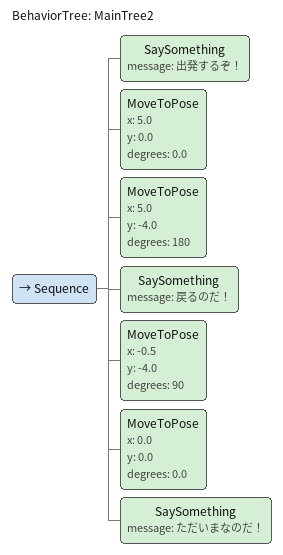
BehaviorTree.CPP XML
<?xml version="1.0" encoding="UTF-8"?>
<root BTCPP_format="4">
  <BehaviorTree ID="MainTree2">
    <Sequence>
      <SaySomething message="出発するぞ！"/>
      <MoveToPose x="5.0"
                  y="0.0"
                  degrees="0.0"/>
      <MoveToPose x="5.0"
                  y="-4.0"
                  degrees="180"/>
      <SaySomething message="戻るのだ！"/>
      <MoveToPose x="-0.5"
                  y="-4.0"
                  degrees="90"/>
      <MoveToPose x="0.0"
                  y="0.0"
                  degrees="0.0"/>
      <SaySomething message="ただいまなのだ！"/>
    </Sequence>
  </BehaviorTree>

</root>
